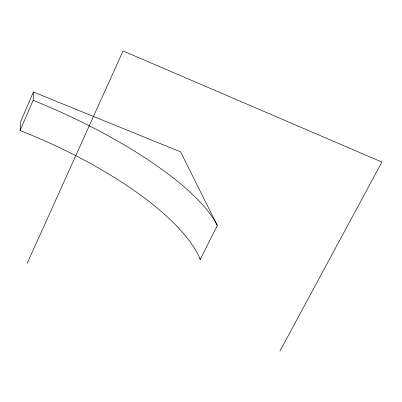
<?xml version="1.0" encoding="UTF-8"?>
<svg xmlns="http://www.w3.org/2000/svg" width="402" height="402" viewBox="0 0 402 402"><rect width="100%" height="100%" fill="white"/><g stroke="black" fill="none" stroke-linecap="round" stroke-linejoin="round"><path stroke-width="0.6" d="M20.1 130.529L33.17 100.304L33.421 92.018L180.604 151.886L217.301 225.457L200.276 259.39A215.492 73.561 22.6 0 0 20.1 130.529L20.819 121.233L33.421 92.018M27.185 263.34L123.047 50.938L381.9 162.071L279.953 351.062M199.799 258.23L200.276 259.39M33.17 100.304A217.874 64.516 23 0 1 217.301 225.457"/></g></svg>
